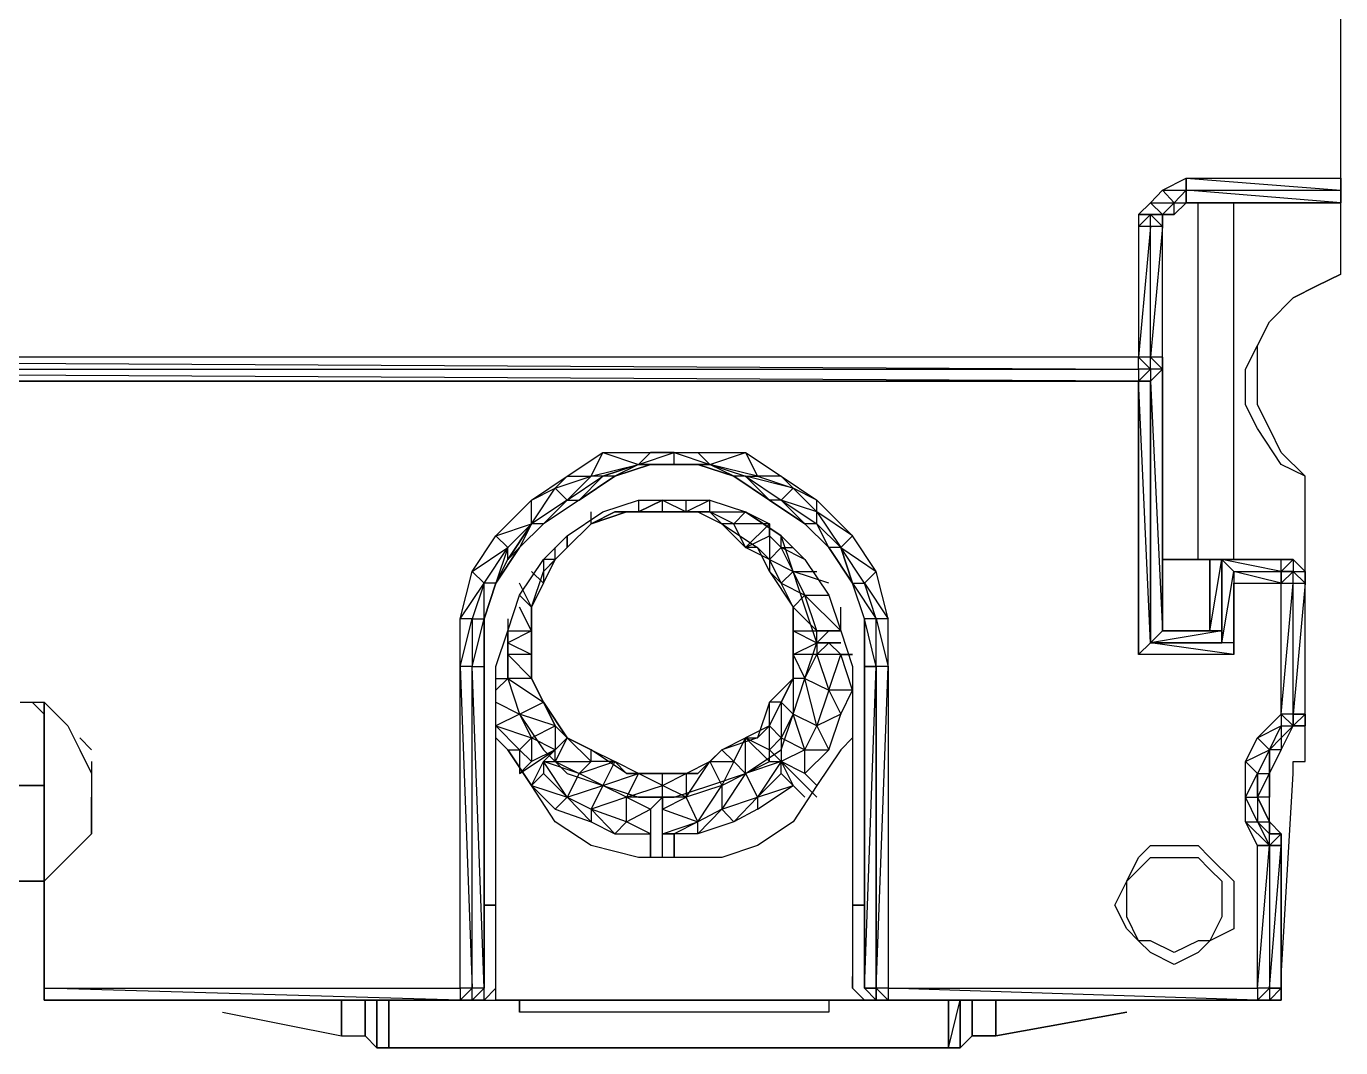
# Model space of a CAD drawing. Extents: x 0 to 106, y 0 to 161.
# Drawn here: x 71.15 to 105.41, y 0 to 26.62 of the extents above; entities that cross this region are included whole.
import ezdxf

# ---------------------------------------------------------------- set-up
doc = ezdxf.new("R2010")
doc.units = 0

# ---------------------------------------------------------------- blocks, each defined once
blk = doc.blocks.new('cvs-1')
at = {"flags": 128}
for points in [[(-24220.615, 27631.737), (-24220.615, 27634.234), (-24220.615, 27638.882), (-24220.615, 27639.192), (-24220.615, 27639.501), (-24220.615, 27639.811), (-24220.615, 27644.769), (-24220.615, 27645.079), (-24220.615, 27645.389), (-24220.615, 27645.699), (-24223.094, 27645.699), (-24223.094, 27645.389), (-24223.094, 27645.079), (-24223.094, 27644.769), (-24223.094, 27639.811), (-24223.094, 27639.501), (-24223.094, 27639.192), (-24223.094, 27638.882), (-24323.543, 27638.882), (-24323.543, 27639.501)], [(-24224.643, 27634.234), (-24220.615, 27634.234), (-24220.615, 27638.882)], [(-24225.263, 27633.924), (-24224.643, 27634.234)], [(-24224.643, 27634.234), (-24220.615, 27633.924)], [(-24221.544, 27623.99), (-24221.544, 27623.68), (-24221.544, 27626.469), (-24222.164, 27626.779), (-24222.784, 27627.709), (-24223.094, 27628.328), (-24223.094, 27629.258), (-24222.784, 27629.878), (-24222.474, 27630.497), (-24221.854, 27631.117), (-24221.235, 27631.427), (-24220.615, 27631.737), (-24220.615, 27634.234)], [(-24225.263, 27633.924), (-24225.573, 27633.596), (-24225.883, 27633.286), (-24225.883, 27632.976), (-24225.883, 27629.568), (-24285.102, 27629.568), (-24225.883, 27629.258), (-24225.883, 27629.568)], [(-24224.643, 27633.596), (-24224.643, 27633.924), (-24220.615, 27633.924)], [(-24224.643, 27633.596), (-24220.925, 27633.596), (-24220.615, 27633.596), (-24220.925, 27633.596), (-24220.615, 27633.596), (-24220.615, 27633.924), (-24220.615, 27633.596), (-24220.615, 27633.924)], [(-24225.263, 27632.976), (-24225.263, 27633.286), (-24225.573, 27633.596), (-24224.953, 27633.596), (-24225.263, 27633.286), (-24224.953, 27633.596)], [(-24225.263, 27632.976), (-24225.263, 27633.286), (-24224.953, 27633.286), (-24224.643, 27633.596)], [(-24221.544, 27623.68), (-24221.544, 27623.99), (-24221.854, 27624.3), (-24222.164, 27624.3), (-24224.023, 27624.3), (-24224.023, 27622.441), (-24225.263, 27622.441), (-24225.263, 27624.3), (-24224.023, 27624.3), (-24225.263, 27624.3), (-24225.263, 27632.976), (-24225.263, 27633.286), (-24224.953, 27633.596)], [(-24224.953, 27633.286), (-24224.643, 27633.596)], [(-24224.333, 27624.3), (-24224.333, 27633.596)], [(-24223.404, 27624.3), (-24223.404, 27633.596)], [(-24225.263, 27629.568), (-24225.573, 27629.568), (-24225.263, 27629.258), (-24225.263, 27629.568), (-24225.263, 27629.258), (-24225.263, 27629.568), (-24225.263, 27622.441), (-24225.263, 27629.568), (-24225.263, 27632.976), (-24225.573, 27632.976), (-24225.883, 27632.976), (-24225.573, 27633.286)], [(-24225.573, 27632.976), (-24225.573, 27633.286)], [(-24225.263, 27629.568), (-24225.263, 27632.976), (-24225.573, 27629.568), (-24225.573, 27632.976), (-24225.883, 27629.568), (-24225.573, 27629.258), (-24225.883, 27629.258)], [(-24222.164, 27617.155), (-24222.474, 27617.465), (-24222.474, 27618.103), (-24222.474, 27618.723), (-24222.164, 27619.342), (-24221.854, 27619.962), (-24221.544, 27619.962), (-24221.544, 27620.272), (-24221.544, 27623.68), (-24221.544, 27626.469), (-24222.164, 27626.779), (-24222.784, 27627.709), (-24223.094, 27628.328), (-24223.094, 27629.258), (-24222.784, 27629.878), (-24222.474, 27630.497), (-24221.854, 27631.117), (-24221.235, 27631.427), (-24220.615, 27631.737)], [(-24222.164, 27613.437), (-24222.164, 27615.916), (-24222.164, 27613.437), (-24221.854, 27618.723), (-24221.854, 27619.032), (-24221.544, 27619.032), (-24221.544, 27624.61), (-24221.544, 27626.469), (-24222.164, 27627.089), (-24222.474, 27627.709), (-24222.784, 27628.328), (-24222.784, 27629.258), (-24222.784, 27629.878), (-24222.474, 27630.497), (-24221.854, 27631.117)], [(-24222.164, 27613.437), (-24222.164, 27613.127), (-24222.164, 27613.437), (-24222.164, 27613.127), (-24222.164, 27613.437), (-24221.854, 27618.723), (-24221.854, 27619.032), (-24221.544, 27619.032), (-24221.544, 27624.61), (-24221.544, 27626.469), (-24222.164, 27627.089), (-24222.474, 27627.709), (-24222.784, 27628.328), (-24222.784, 27629.258), (-24222.784, 27629.878), (-24222.474, 27630.497), (-24221.854, 27631.117)], [(-24223.404, 27621.821), (-24225.883, 27621.821), (-24225.883, 27628.948), (-24285.102, 27628.948)], [(-24285.102, 27628.948), (-24225.883, 27628.948)], [(-24255.028, 27620.582), (-24254.408, 27620.582), (-24253.788, 27619.962), (-24253.478, 27619.342), (-24253.169, 27618.723), (-24253.169, 27617.793), (-24253.169, 27617.155), (-24253.788, 27616.535), (-24254.408, 27615.916), (-24254.408, 27613.127), (-24243.563, 27613.127), (-24243.563, 27621.511), (-24243.563, 27622.751), (-24243.253, 27623.99), (-24242.633, 27624.92), (-24241.704, 27625.849), (-24240.774, 27626.469), (-24239.845, 27627.089), (-24238.605, 27627.089), (-24237.366, 27627.089), (-24236.126, 27627.089), (-24235.197, 27626.469), (-24234.267, 27625.849)], [(-24241.084, 27626.159), (-24240.154, 27626.469), (-24240.774, 27625.849), (-24239.845, 27626.469), (-24240.464, 27625.849), (-24239.535, 27626.469), (-24239.845, 27626.469), (-24240.154, 27626.469), (-24239.845, 27627.089), (-24238.915, 27626.779)], [(-24238.915, 27626.779), (-24237.985, 27626.779), (-24238.605, 27626.779), (-24237.366, 27626.779), (-24237.985, 27626.779), (-24237.985, 27627.089), (-24237.366, 27627.089), (-24237.056, 27626.779)], [(-24237.985, 27627.089), (-24237.056, 27626.779), (-24237.985, 27626.779), (-24237.056, 27626.779), (-24237.366, 27626.779), (-24236.436, 27626.469), (-24237.056, 27626.779), (-24236.126, 27627.089), (-24235.816, 27626.469)], [(-24242.943, 27622.751), (-24242.633, 27623.68), (-24242.323, 27624.3), (-24242.323, 27624.61), (-24241.704, 27625.23), (-24241.704, 27625.849), (-24241.084, 27626.159), (-24240.774, 27625.849), (-24240.464, 27625.849), (-24241.394, 27625.23), (-24240.774, 27625.849), (-24241.704, 27625.23), (-24241.084, 27626.159), (-24240.774, 27626.469), (-24240.154, 27626.469), (-24238.915, 27626.779), (-24239.845, 27626.469), (-24238.915, 27626.779), (-24239.535, 27626.469), (-24238.605, 27626.779), (-24238.915, 27626.779)], [(-24232.718, 27612.817), (-24232.408, 27612.817), (-24232.718, 27613.127), (-24232.718, 27612.817), (-24232.408, 27612.817), (-24232.718, 27612.817), (-24233.028, 27613.127), (-24232.718, 27613.127), (-24232.718, 27621.511), (-24232.718, 27613.127), (-24233.028, 27613.127), (-24233.028, 27621.511), (-24233.028, 27622.751), (-24233.337, 27623.68), (-24233.957, 27624.61), (-24234.577, 27625.23), (-24235.506, 27625.849), (-24236.436, 27626.469), (-24237.366, 27626.779), (-24238.605, 27626.779), (-24239.535, 27626.469), (-24240.464, 27625.849), (-24241.394, 27625.23), (-24242.014, 27624.61), (-24242.633, 27623.68), (-24242.943, 27622.751), (-24242.943, 27621.511), (-24242.943, 27613.127), (-24242.943, 27615.296)], [(-24242.633, 27613.127), (-24242.633, 27613.437), (-24242.633, 27615.296), (-24242.633, 27621.511), (-24242.323, 27622.441), (-24242.014, 27623.371), (-24241.394, 27624.3), (-24240.774, 27624.92), (-24239.845, 27625.54), (-24238.915, 27625.849), (-24237.985, 27625.849), (-24237.056, 27625.849), (-24236.126, 27625.54), (-24235.197, 27624.92), (-24234.577, 27624.3), (-24233.957, 27623.371), (-24233.647, 27622.441), (-24233.337, 27621.511), (-24233.337, 27615.296), (-24233.337, 27613.437)], [(-24242.633, 27615.296), (-24242.633, 27621.511), (-24242.323, 27622.441), (-24242.014, 27623.371), (-24241.394, 27624.3), (-24240.774, 27624.92), (-24239.845, 27625.54), (-24238.915, 27625.849), (-24237.985, 27625.849), (-24237.056, 27625.849), (-24236.126, 27625.54), (-24235.197, 27624.92), (-24234.577, 27624.3), (-24233.957, 27623.371), (-24233.647, 27622.441), (-24233.337, 27621.511), (-24233.337, 27615.296), (-24233.028, 27615.296), (-24233.337, 27615.296), (-24233.337, 27613.437), (-24233.337, 27613.127), (-24233.028, 27612.817), (-24232.718, 27612.817), (-24233.028, 27612.817)], [(-24242.323, 27622.751), (-24242.323, 27622.131), (-24242.323, 27621.201), (-24242.014, 27620.272), (-24241.394, 27619.342), (-24240.774, 27618.723), (-24239.845, 27618.413), (-24238.915, 27618.103), (-24237.985, 27618.103), (-24237.056, 27618.413), (-24236.126, 27618.723), (-24235.197, 27619.342), (-24234.887, 27620.272), (-24234.577, 27621.201), (-24234.267, 27622.131), (-24234.577, 27623.061), (-24234.887, 27623.99), (-24235.197, 27624.92), (-24236.126, 27625.54), (-24235.506, 27625.23), (-24236.436, 27625.23)], [(-24241.704, 27623.061), (-24241.704, 27622.441), (-24241.704, 27622.131), (-24241.704, 27623.061), (-24241.394, 27623.99), (-24240.774, 27624.61), (-24240.154, 27625.23), (-24239.225, 27625.54), (-24238.295, 27625.54), (-24237.366, 27625.54), (-24236.746, 27625.23), (-24235.816, 27624.61), (-24235.506, 27623.99), (-24234.887, 27623.061), (-24234.887, 27622.131), (-24234.887, 27621.201), (-24235.506, 27620.582), (-24235.816, 27619.652), (-24236.746, 27619.342), (-24237.366, 27618.723), (-24238.295, 27618.723), (-24239.225, 27618.723), (-24240.154, 27619.342), (-24240.774, 27619.652), (-24241.394, 27620.582), (-24241.704, 27621.201)], [(-24238.915, 27625.849), (-24238.915, 27625.54), (-24239.225, 27625.54), (-24238.295, 27625.54), (-24238.915, 27625.54), (-24239.535, 27625.54), (-24239.225, 27625.54), (-24240.154, 27625.23), (-24240.154, 27625.54)], [(-24238.295, 27625.54), (-24238.295, 27625.849), (-24237.675, 27625.54), (-24237.675, 27625.849)], [(-24232.408, 27621.511), (-24232.408, 27622.751), (-24232.718, 27623.99), (-24233.337, 27624.92), (-24234.267, 27625.849)], [(-24243.563, 27621.511), (-24243.253, 27622.751), (-24243.253, 27621.511), (-24242.943, 27622.751), (-24242.943, 27621.511), (-24242.943, 27622.751), (-24242.633, 27623.68), (-24242.943, 27623.68), (-24242.323, 27624.61), (-24242.633, 27624.92), (-24241.704, 27625.23), (-24242.323, 27624.3)], [(-24243.253, 27622.751), (-24242.943, 27622.751), (-24242.943, 27623.68), (-24243.253, 27623.99), (-24242.323, 27624.61), (-24242.633, 27623.68), (-24242.014, 27624.61), (-24242.323, 27624.3), (-24241.704, 27625.23), (-24242.014, 27624.61), (-24241.394, 27625.23), (-24241.704, 27625.23)], [(-24236.746, 27625.23), (-24235.816, 27624.61), (-24236.126, 27624.61), (-24235.506, 27625.23)], [(-24241.084, 27624.3), (-24240.774, 27624.61), (-24240.774, 27624.92), (-24240.774, 27624.61), (-24240.774, 27624.92)], [(-24235.506, 27624.3), (-24235.197, 27624.61), (-24235.506, 27624.92)], [(-24234.887, 27621.821), (-24234.887, 27622.441), (-24234.267, 27622.131), (-24234.267, 27622.441), (-24234.577, 27623.371), (-24234.887, 27623.99), (-24235.197, 27624.61), (-24235.197, 27624.92)], [(-24241.084, 27624.3), (-24241.084, 27624.61)], [(-24234.577, 27624.3), (-24235.197, 27624.61), (-24234.887, 27624.61)], [(-24233.647, 27624.61), (-24232.718, 27623.99), (-24233.028, 27623.68)], [(-24241.704, 27623.061), (-24241.394, 27623.99), (-24241.394, 27623.68), (-24241.084, 27624.3), (-24241.394, 27624.3), (-24241.394, 27623.68), (-24241.704, 27623.99)], [(-24225.263, 27622.441), (-24224.023, 27622.441), (-24223.714, 27624.3), (-24223.714, 27622.441), (-24223.714, 27624.3), (-24223.714, 27622.131), (-24223.404, 27623.99), (-24223.404, 27622.131), (-24223.404, 27623.68), (-24223.404, 27621.821), (-24225.573, 27622.131)], [(-24223.714, 27624.3), (-24222.164, 27624.3), (-24221.854, 27624.3), (-24222.164, 27623.99), (-24222.164, 27623.68), (-24222.164, 27623.99), (-24222.164, 27624.3)], [(-24233.957, 27623.68), (-24234.887, 27623.99), (-24234.267, 27623.99)], [(-24221.854, 27623.68), (-24221.544, 27623.68), (-24221.854, 27623.99)], [(-24241.704, 27623.061), (-24242.014, 27623.68)], [(-24232.408, 27613.127), (-24222.784, 27613.127), (-24222.784, 27616.845), (-24223.094, 27617.465), (-24223.094, 27618.103), (-24223.094, 27619.032), (-24222.784, 27619.652), (-24222.164, 27620.272), (-24222.164, 27623.68)], [(-24221.854, 27619.962), (-24221.854, 27620.272), (-24222.164, 27620.272), (-24221.854, 27623.68)], [(-24221.544, 27620.272), (-24221.544, 27623.68), (-24221.854, 27620.272), (-24221.854, 27623.68)], [(-24241.704, 27622.441), (-24241.704, 27623.061), (-24242.014, 27623.371)], [(-24234.267, 27621.821), (-24233.957, 27622.131), (-24234.267, 27622.131), (-24233.957, 27622.441), (-24234.267, 27622.441), (-24233.647, 27622.441), (-24234.577, 27623.371), (-24233.957, 27623.371)], [(-24242.633, 27620.892), (-24242.323, 27621.201), (-24242.323, 27621.821), (-24242.323, 27622.131), (-24242.323, 27622.441), (-24241.704, 27622.441), (-24242.014, 27623.061)], [(-24241.704, 27621.201), (-24241.704, 27621.821), (-24241.704, 27622.131), (-24241.704, 27623.061)], [(-24233.647, 27622.441), (-24233.647, 27623.061)], [(-24233.647, 27622.441), (-24233.647, 27622.751)], [(-24224.023, 27622.441), (-24223.714, 27622.441), (-24225.263, 27622.441), (-24225.573, 27622.131)], [(-24234.577, 27619.342), (-24234.267, 27619.962), (-24234.887, 27620.272), (-24234.577, 27621.201), (-24234.887, 27621.201), (-24234.887, 27621.821), (-24234.887, 27621.201), (-24234.887, 27622.131), (-24234.887, 27621.821), (-24234.577, 27621.201), (-24234.267, 27621.821), (-24234.887, 27621.821), (-24234.267, 27622.131), (-24234.267, 27621.821)], [(-24234.267, 27622.131), (-24233.647, 27622.131), (-24233.957, 27622.131), (-24233.647, 27621.821)], [(-24223.404, 27622.131), (-24225.573, 27622.131)], [(-24223.404, 27621.821), (-24223.404, 27622.131), (-24223.714, 27622.131), (-24225.573, 27622.131)], [(-24233.337, 27620.892), (-24233.647, 27621.821)], [(-24254.408, 27612.817), (-24243.563, 27612.817), (-24254.408, 27613.127), (-24254.408, 27612.817), (-24243.563, 27612.817), (-24243.253, 27612.817), (-24242.943, 27612.817), (-24242.943, 27613.127), (-24243.253, 27621.511), (-24242.943, 27621.511), (-24242.943, 27613.127)], [(-24242.633, 27621.201), (-24242.323, 27621.201), (-24242.014, 27620.272), (-24241.704, 27619.652), (-24241.704, 27619.032), (-24242.014, 27619.342), (-24242.014, 27618.723), (-24241.084, 27619.342)], [(-24234.577, 27618.723), (-24234.577, 27619.342), (-24234.887, 27620.272), (-24235.197, 27620.582), (-24234.887, 27621.201), (-24234.887, 27620.272), (-24235.197, 27619.652), (-24234.577, 27619.342), (-24235.197, 27619.032), (-24234.887, 27618.413), (-24235.197, 27618.723), (-24235.816, 27618.103), (-24234.887, 27618.413)], [(-24254.718, 27620.582), (-24254.408, 27620.272)], [(-24242.633, 27620.582), (-24242.014, 27620.272), (-24242.633, 27619.962)], [(-24241.084, 27619.962), (-24241.394, 27620.582), (-24240.774, 27619.652), (-24241.084, 27619.962), (-24240.774, 27619.652), (-24240.154, 27619.032), (-24240.154, 27619.342), (-24239.535, 27619.032), (-24239.845, 27618.413), (-24240.154, 27617.793)], [(-24254.098, 27620.272), (-24253.788, 27619.962)], [(-24223.094, 27618.103), (-24222.784, 27618.723), (-24223.094, 27619.032), (-24222.474, 27619.342), (-24222.784, 27619.652), (-24222.164, 27619.962)], [(-24222.474, 27619.342), (-24222.164, 27619.962)], [(-24222.474, 27619.342), (-24222.164, 27619.962)], [(-24222.164, 27619.962), (-24222.164, 27619.652), (-24222.164, 27619.342), (-24221.854, 27619.962), (-24222.164, 27619.652), (-24222.474, 27619.342)], [(-24253.478, 27619.652), (-24253.169, 27619.342)], [(-24236.436, 27619.032), (-24236.126, 27619.652)], [(-24236.126, 27618.723), (-24236.126, 27619.652), (-24235.506, 27619.032), (-24235.506, 27619.342)], [(-24253.169, 27619.032), (-24253.169, 27618.723)], [(-24253.169, 27619.032), (-24253.169, 27618.723), (-24253.169, 27617.793), (-24253.169, 27618.103)], [(-24242.323, 27619.342), (-24242.014, 27619.342), (-24242.014, 27619.032)], [(-24241.704, 27618.413), (-24241.394, 27619.032), (-24241.084, 27619.342), (-24241.704, 27619.032), (-24242.014, 27618.723)], [(-24233.647, 27619.342), (-24234.267, 27618.413), (-24234.887, 27617.465), (-24235.816, 27616.845), (-24236.746, 27616.535), (-24237.985, 27616.535), (-24238.915, 27616.535), (-24240.154, 27616.845), (-24241.084, 27617.465), (-24241.704, 27618.413)], [(-24233.647, 27619.342), (-24234.267, 27618.413), (-24234.887, 27617.465), (-24235.816, 27616.845), (-24236.746, 27616.535), (-24237.985, 27616.535), (-24238.915, 27616.535), (-24240.154, 27616.845), (-24241.084, 27617.465), (-24241.704, 27618.413)], [(-24241.084, 27619.032), (-24240.154, 27619.032), (-24240.464, 27618.723), (-24240.774, 27618.103)], [(-24240.774, 27618.103), (-24239.845, 27618.413), (-24240.464, 27618.723), (-24239.535, 27619.032), (-24240.154, 27619.032)], [(-24238.295, 27618.103), (-24238.295, 27618.413), (-24238.915, 27618.723), (-24238.295, 27618.723), (-24239.225, 27618.723), (-24238.915, 27618.723), (-24239.225, 27618.103), (-24239.845, 27618.413), (-24238.915, 27618.723), (-24239.535, 27619.032), (-24239.225, 27618.723), (-24240.154, 27619.342)], [(-24236.746, 27619.342), (-24236.436, 27619.032), (-24236.126, 27618.723), (-24235.816, 27618.103), (-24235.816, 27617.793), (-24236.436, 27617.465), (-24237.366, 27617.155), (-24237.985, 27617.155), (-24238.295, 27617.155), (-24237.366, 27617.465), (-24237.985, 27617.155)], [(-24237.675, 27618.723), (-24237.056, 27619.032), (-24237.366, 27618.723), (-24236.746, 27619.342), (-24237.056, 27619.032), (-24236.436, 27619.032), (-24236.746, 27618.413), (-24236.126, 27618.723), (-24236.746, 27617.793), (-24235.816, 27618.103), (-24236.436, 27617.465), (-24236.746, 27617.793), (-24237.366, 27617.465)], [(-24234.887, 27618.413), (-24235.197, 27618.723), (-24235.197, 27619.032), (-24235.816, 27618.103)], [(-24234.577, 27618.723), (-24235.197, 27619.032), (-24235.506, 27619.342), (-24234.267, 27618.103)], [(-24222.784, 27616.845), (-24222.474, 27616.845), (-24223.094, 27617.465), (-24222.784, 27617.465), (-24222.474, 27616.845), (-24222.474, 27617.155), (-24222.784, 27617.465), (-24222.474, 27617.465), (-24222.784, 27618.103), (-24222.784, 27618.723), (-24222.474, 27618.723), (-24222.474, 27619.342), (-24222.784, 27618.723), (-24222.784, 27618.103), (-24222.474, 27617.465)], [(-24221.854, 27618.723), (-24221.854, 27619.032), (-24221.544, 27619.032)], [(-24239.225, 27618.103), (-24238.295, 27618.413), (-24238.915, 27618.723)], [(-24238.295, 27618.413), (-24238.295, 27618.723)], [(-24222.474, 27617.465), (-24222.474, 27618.103), (-24222.784, 27618.103), (-24222.474, 27618.723)], [(-24241.704, 27618.413), (-24240.774, 27618.103), (-24241.084, 27617.793), (-24240.154, 27617.465), (-24239.535, 27617.155), (-24238.605, 27617.155), (-24239.225, 27617.465), (-24240.154, 27617.793)], [(-24241.704, 27618.413), (-24241.084, 27617.793)], [(-24235.816, 27617.793), (-24234.887, 27618.413)], [(-24253.169, 27618.103), (-24253.169, 27617.793)], [(-24238.295, 27617.155), (-24238.295, 27617.793), (-24237.366, 27617.465), (-24237.675, 27618.103)], [(-24238.295, 27616.535), (-24238.295, 27618.103)], [(-24222.474, 27617.465), (-24222.474, 27618.103)], [(-24253.169, 27617.465), (-24253.169, 27617.155), (-24253.169, 27617.793)], [(-24253.478, 27616.845), (-24253.788, 27616.535), (-24253.169, 27617.155), (-24253.169, 27617.465)], [(-24222.164, 27617.155), (-24222.474, 27617.465)], [(-24222.164, 27617.155), (-24222.164, 27616.845), (-24222.474, 27616.845), (-24222.164, 27616.845)], [(-24254.408, 27612.817), (-24254.408, 27613.127), (-24254.408, 27615.916), (-24253.788, 27616.535), (-24253.478, 27616.845)], [(-24222.784, 27613.127), (-24222.474, 27616.845), (-24222.474, 27613.127), (-24222.164, 27616.845), (-24222.164, 27613.127), (-24222.164, 27612.817)], [(-24222.784, 27612.817), (-24222.474, 27612.817), (-24222.164, 27612.817), (-24222.164, 27613.127), (-24222.164, 27616.845), (-24222.474, 27616.845)], [(-24242.943, 27612.817), (-24242.633, 27613.127), (-24242.633, 27613.437), (-24242.633, 27615.296)], [(-24222.474, 27613.127), (-24222.474, 27612.817), (-24222.784, 27612.817)], [(-24249.76, 27612.507), (-24246.661, 27611.887), (-24246.661, 27612.817)], [(-24249.76, 27612.507), (-24246.661, 27611.887), (-24246.042, 27611.887), (-24245.732, 27611.578), (-24245.422, 27611.578), (-24245.422, 27612.817)], [(-24246.661, 27612.817), (-24246.661, 27611.887), (-24246.042, 27611.887)], [(-24230.84, 27612.817), (-24230.84, 27611.578), (-24245.422, 27611.578), (-24230.84, 27611.578), (-24245.422, 27611.578), (-24245.422, 27612.817), (-24245.422, 27611.578), (-24245.732, 27611.578), (-24245.732, 27612.817), (-24245.732, 27611.578), (-24246.042, 27611.887), (-24246.042, 27612.817)], [(-24245.732, 27612.817), (-24245.732, 27611.578)], [(-24245.422, 27611.887), (-24245.422, 27611.578), (-24245.422, 27612.817)], [(-24233.957, 27612.817), (-24233.957, 27612.507), (-24242.014, 27612.507)], [(-24242.014, 27612.817), (-24242.014, 27612.507)], [(-24232.408, 27612.817), (-24222.784, 27612.817)], [(-24230.84, 27611.578), (-24230.53, 27612.817)], [(-24230.84, 27611.578), (-24230.84, 27611.887)], [(-24243.253, 27611.578), (-24245.422, 27611.578), (-24230.84, 27611.578)]]:
    blk.add_lwpolyline(points, dxfattribs=at)
for points in [[(-24224.643, 27633.924), (-24224.643, 27634.234), (-24224.643, 27633.924), (-24224.643, 27633.596)], [(-24220.615, 27634.234), (-24220.615, 27633.924)], [(-24225.263, 27633.924), (-24224.643, 27633.924), (-24224.953, 27633.596), (-24224.643, 27633.596), (-24224.953, 27633.286), (-24224.953, 27633.596)], [(-24224.643, 27633.924), (-24220.615, 27633.924), (-24220.615, 27633.596), (-24224.643, 27633.924)], [(-24220.615, 27633.596), (-24220.925, 27633.596), (-24224.643, 27633.596)], [(-24220.925, 27633.596), (-24224.643, 27633.596)], [(-24225.883, 27633.286), (-24225.263, 27633.286), (-24225.573, 27633.286)], [(-24225.263, 27632.976), (-24225.573, 27633.286)], [(-24225.263, 27633.286), (-24225.263, 27632.976), (-24225.263, 27633.286)], [(-24224.953, 27633.286), (-24225.263, 27633.286), (-24224.953, 27633.286)], [(-24220.615, 27631.737), (-24221.235, 27631.427), (-24221.854, 27631.117), (-24221.235, 27631.427)], [(-24225.573, 27629.568), (-24225.883, 27629.568), (-24225.573, 27629.258)], [(-24225.263, 27629.568), (-24225.263, 27629.258)], [(-24225.883, 27629.258), (-24225.883, 27628.948), (-24285.102, 27629.258)], [(-24225.883, 27628.948), (-24285.102, 27628.948)], [(-24225.883, 27628.948), (-24225.573, 27628.948), (-24225.573, 27622.131), (-24225.573, 27628.948), (-24225.263, 27622.441), (-24225.263, 27629.258), (-24225.573, 27628.948)], [(-24225.573, 27628.948), (-24225.883, 27628.948), (-24225.573, 27629.258), (-24225.573, 27628.948)], [(-24225.883, 27621.821), (-24225.573, 27622.131), (-24225.883, 27628.948)], [(-24225.573, 27629.258), (-24225.573, 27628.948), (-24225.263, 27629.258), (-24225.573, 27629.258)], [(-24238.605, 27627.089), (-24238.915, 27626.779), (-24237.985, 27627.089)], [(-24237.056, 27626.779), (-24236.126, 27626.469), (-24236.436, 27626.469), (-24235.506, 27625.849), (-24236.126, 27626.469), (-24235.816, 27626.469)], [(-24236.126, 27626.469), (-24235.197, 27625.849), (-24235.506, 27625.849), (-24234.577, 27625.23), (-24235.197, 27625.849), (-24234.887, 27626.159)], [(-24235.816, 27626.469), (-24234.887, 27626.159), (-24235.197, 27626.469)], [(-24234.887, 27626.159), (-24234.267, 27625.54), (-24234.267, 27625.849)], [(-24239.535, 27625.54), (-24240.154, 27625.23), (-24239.535, 27625.54)], [(-24238.295, 27625.849), (-24238.915, 27625.54)], [(-24238.295, 27625.54), (-24237.366, 27625.54), (-24237.675, 27625.54), (-24238.295, 27625.54)], [(-24237.675, 27625.54), (-24237.056, 27625.54), (-24237.056, 27625.849), (-24237.675, 27625.54)], [(-24237.056, 27625.54), (-24237.366, 27625.54), (-24236.746, 27625.23)], [(-24236.126, 27625.54), (-24236.436, 27625.23), (-24236.746, 27625.23), (-24236.126, 27624.61), (-24236.436, 27625.23), (-24237.056, 27625.54)], [(-24235.197, 27625.849), (-24234.267, 27625.23), (-24234.577, 27625.23), (-24233.957, 27624.61), (-24234.267, 27625.23), (-24234.267, 27625.54)], [(-24233.647, 27624.61), (-24233.337, 27624.92), (-24234.267, 27625.54), (-24233.647, 27624.61), (-24234.267, 27625.23), (-24233.647, 27624.61), (-24233.957, 27624.61), (-24233.337, 27623.68)], [(-24240.774, 27624.61), (-24240.154, 27625.23)], [(-24235.506, 27625.23), (-24235.506, 27624.92), (-24235.506, 27624.3), (-24235.506, 27623.99), (-24235.816, 27624.61), (-24235.506, 27624.3), (-24236.126, 27624.61), (-24235.506, 27624.92)], [(-24235.506, 27625.23), (-24235.506, 27624.92)], [(-24241.084, 27624.3), (-24241.394, 27623.99), (-24240.774, 27624.61)], [(-24233.647, 27624.61), (-24233.337, 27623.68), (-24233.028, 27623.68)], [(-24235.506, 27624.3), (-24234.887, 27623.99), (-24235.197, 27623.68), (-24235.506, 27624.3)], [(-24224.023, 27624.3), (-24222.164, 27624.3), (-24224.023, 27624.3), (-24223.714, 27624.3), (-24222.164, 27624.3), (-24224.023, 27624.3)], [(-24224.023, 27622.441), (-24224.023, 27624.3), (-24224.023, 27622.441)], [(-24223.714, 27624.3), (-24223.404, 27623.99), (-24222.164, 27623.99), (-24223.714, 27624.3)], [(-24221.854, 27624.3), (-24221.854, 27623.99), (-24221.544, 27623.99)], [(-24235.197, 27623.68), (-24235.506, 27623.99), (-24234.887, 27623.061)], [(-24223.404, 27623.68), (-24222.164, 27623.68), (-24223.404, 27623.99)], [(-24222.164, 27623.68), (-24221.854, 27623.68), (-24221.854, 27623.99)], [(-24222.164, 27623.99), (-24221.854, 27623.99)], [(-24221.854, 27623.99), (-24221.544, 27623.68)], [(-24243.253, 27622.751), (-24243.563, 27622.751), (-24242.943, 27623.68), (-24243.253, 27622.751)], [(-24241.394, 27623.68), (-24241.704, 27623.061)], [(-24234.887, 27623.061), (-24235.197, 27623.68), (-24234.577, 27623.371), (-24234.887, 27623.061)], [(-24233.028, 27622.751), (-24233.337, 27623.68), (-24232.718, 27622.751)], [(-24233.028, 27623.68), (-24232.408, 27622.751), (-24232.718, 27622.751)], [(-24234.887, 27622.441), (-24234.267, 27622.441), (-24234.887, 27623.061), (-24234.887, 27622.131), (-24234.887, 27622.441), (-24234.887, 27623.061)], [(-24242.323, 27622.131), (-24241.704, 27621.821), (-24242.323, 27621.821), (-24241.704, 27621.201), (-24242.323, 27621.201), (-24241.394, 27620.582), (-24241.084, 27619.962), (-24241.084, 27619.342), (-24241.704, 27619.652), (-24241.084, 27619.962), (-24242.014, 27620.272), (-24241.394, 27620.582), (-24241.704, 27621.201), (-24241.704, 27621.821), (-24241.704, 27622.441)], [(-24233.647, 27622.441), (-24233.957, 27622.441)], [(-24233.028, 27622.751), (-24233.028, 27621.511), (-24232.718, 27621.511), (-24233.028, 27622.751)], [(-24232.718, 27621.511), (-24232.718, 27622.751), (-24232.408, 27621.511)], [(-24225.573, 27622.131), (-24223.714, 27622.131), (-24223.714, 27622.441)], [(-24225.263, 27622.441), (-24224.023, 27622.441)], [(-24241.704, 27622.131), (-24241.704, 27621.201)], [(-24234.267, 27621.821), (-24233.957, 27620.892), (-24233.647, 27621.821)], [(-24233.337, 27621.821), (-24233.647, 27621.821)], [(-24243.563, 27621.511), (-24243.253, 27613.127), (-24243.253, 27621.511)], [(-24242.943, 27621.511), (-24242.943, 27613.127)], [(-24232.718, 27621.511), (-24233.028, 27621.511), (-24233.028, 27613.127)], [(-24232.718, 27613.127), (-24232.408, 27621.511), (-24232.408, 27613.127), (-24232.718, 27613.127)], [(-24241.704, 27621.201), (-24241.394, 27620.582)], [(-24235.506, 27619.962), (-24235.197, 27620.582), (-24235.506, 27620.582), (-24234.887, 27621.201), (-24235.197, 27620.582), (-24235.197, 27619.652), (-24235.197, 27619.032), (-24235.506, 27619.342), (-24235.197, 27619.652)], [(-24234.577, 27621.201), (-24233.957, 27620.892), (-24234.267, 27619.962)], [(-24233.957, 27620.892), (-24233.647, 27620.272), (-24233.337, 27620.892)], [(-24254.408, 27612.817), (-24254.408, 27620.582)], [(-24235.816, 27619.652), (-24235.506, 27619.962), (-24235.506, 27620.582)], [(-24234.267, 27619.962), (-24233.957, 27619.342), (-24233.647, 27620.272)], [(-24222.164, 27620.272), (-24222.164, 27619.962), (-24221.854, 27619.962)], [(-24221.544, 27620.272), (-24221.854, 27620.272), (-24221.854, 27619.962), (-24221.854, 27620.272)], [(-24221.544, 27619.962), (-24221.854, 27619.962), (-24221.544, 27620.272), (-24221.544, 27619.962)], [(-24221.544, 27620.272), (-24221.544, 27619.962)], [(-24242.633, 27619.962), (-24241.704, 27619.652), (-24242.014, 27619.342)], [(-24236.126, 27619.652), (-24235.506, 27619.342), (-24235.506, 27619.962), (-24236.126, 27619.652)], [(-24222.164, 27619.652), (-24221.854, 27619.962)], [(-24221.854, 27619.962), (-24221.544, 27619.962)], [(-24242.633, 27619.652), (-24242.323, 27619.342), (-24241.704, 27618.413), (-24242.323, 27619.342)], [(-24241.084, 27619.342), (-24240.774, 27619.652), (-24241.084, 27619.032)], [(-24240.154, 27619.342), (-24240.774, 27619.652), (-24240.154, 27619.342)], [(-24236.126, 27619.652), (-24235.816, 27619.652), (-24236.746, 27619.342)], [(-24233.647, 27619.342), (-24233.337, 27619.652)], [(-24241.394, 27618.723), (-24240.774, 27618.103), (-24241.394, 27619.032), (-24241.394, 27618.723), (-24241.704, 27618.413)], [(-24241.394, 27619.032), (-24241.084, 27619.032), (-24240.464, 27618.723), (-24241.394, 27619.032)], [(-24237.675, 27618.103), (-24237.056, 27619.032), (-24236.746, 27618.413), (-24237.675, 27618.103)], [(-24236.126, 27618.723), (-24235.506, 27619.032), (-24235.197, 27619.032), (-24236.126, 27618.723)], [(-24234.577, 27619.342), (-24233.957, 27619.342), (-24234.577, 27618.723)], [(-24222.474, 27619.342), (-24222.474, 27618.723), (-24222.164, 27619.342)], [(-24237.675, 27618.723), (-24237.366, 27618.723), (-24238.295, 27618.723)], [(-24238.295, 27618.413), (-24237.675, 27618.723), (-24237.675, 27618.103)], [(-24234.577, 27618.723), (-24234.267, 27618.413)], [(-24222.474, 27618.723), (-24222.474, 27618.103)], [(-24256.887, 27618.413), (-24254.408, 27618.413)], [(-24237.366, 27617.465), (-24236.746, 27618.413), (-24236.746, 27617.793), (-24237.366, 27617.155)], [(-24234.887, 27618.413), (-24234.577, 27618.103)], [(-24240.774, 27618.103), (-24240.154, 27617.793), (-24240.154, 27617.465)], [(-24240.154, 27617.793), (-24239.535, 27617.155), (-24239.225, 27617.465), (-24239.225, 27618.103)], [(-24239.225, 27618.103), (-24238.605, 27617.793), (-24238.295, 27618.103)], [(-24237.675, 27618.103), (-24238.295, 27618.103), (-24238.295, 27617.793)], [(-24223.094, 27618.103), (-24222.784, 27618.103), (-24222.784, 27617.465), (-24223.094, 27618.103)], [(-24239.225, 27617.465), (-24238.605, 27617.793), (-24238.605, 27617.155)], [(-24222.474, 27617.465), (-24222.474, 27617.155)], [(-24238.605, 27617.155), (-24238.605, 27616.535)], [(-24237.985, 27617.155), (-24238.295, 27617.155), (-24237.985, 27617.155), (-24237.985, 27616.535)], [(-24222.164, 27617.155), (-24222.474, 27616.845), (-24222.164, 27617.155), (-24222.474, 27617.155)], [(-24222.164, 27617.155), (-24222.164, 27616.845)], [(-24222.164, 27617.155), (-24222.164, 27616.845)], [(-24225.883, 27614.366), (-24226.192, 27614.676), (-24226.502, 27615.296), (-24226.192, 27615.916), (-24225.883, 27616.535), (-24225.573, 27616.845), (-24224.953, 27616.845), (-24224.333, 27616.845), (-24224.023, 27616.535), (-24223.404, 27615.916), (-24223.404, 27615.296), (-24223.404, 27614.676), (-24224.023, 27614.366), (-24224.333, 27614.056), (-24224.953, 27613.747), (-24225.573, 27614.056)], [(-24226.502, 27615.296), (-24226.192, 27615.916), (-24225.883, 27616.535), (-24225.573, 27616.845), (-24224.953, 27616.845), (-24224.333, 27616.845), (-24224.023, 27616.535), (-24223.404, 27615.916), (-24223.404, 27615.296), (-24223.404, 27614.676), (-24224.023, 27614.366), (-24224.333, 27614.056), (-24224.953, 27613.747), (-24225.573, 27614.056), (-24225.883, 27614.366), (-24226.192, 27614.676)], [(-24222.784, 27616.845), (-24222.474, 27616.845)], [(-24225.883, 27614.366), (-24226.192, 27614.986), (-24226.192, 27615.296), (-24226.192, 27615.916), (-24225.883, 27616.225), (-24225.573, 27616.535), (-24224.953, 27616.535), (-24224.333, 27616.535), (-24224.023, 27616.225), (-24223.714, 27615.916), (-24223.714, 27615.296), (-24223.714, 27614.986), (-24224.023, 27614.366), (-24224.333, 27614.366), (-24224.953, 27614.056), (-24225.573, 27614.366)], [(-24224.023, 27614.366), (-24224.333, 27614.366), (-24224.953, 27614.056), (-24225.573, 27614.366), (-24225.883, 27614.366), (-24226.192, 27614.986), (-24226.192, 27615.296), (-24226.192, 27615.916), (-24225.883, 27616.225), (-24225.573, 27616.535), (-24224.953, 27616.535), (-24224.333, 27616.535), (-24224.023, 27616.225), (-24223.714, 27615.916), (-24223.714, 27615.296), (-24223.714, 27614.986)], [(-24222.164, 27615.916), (-24222.164, 27616.535)], [(-24254.408, 27615.916), (-24256.887, 27615.916)], [(-24242.633, 27615.296), (-24242.943, 27615.296)], [(-24233.337, 27613.127), (-24233.337, 27613.437)], [(-24222.164, 27613.437), (-24222.164, 27613.127)], [(-24243.563, 27612.817), (-24243.253, 27612.817), (-24243.253, 27613.127), (-24243.563, 27612.817)], [(-24243.563, 27613.127), (-24243.563, 27612.817), (-24243.253, 27612.817), (-24242.943, 27613.127), (-24243.253, 27613.127)], [(-24243.253, 27612.817), (-24242.943, 27612.817), (-24242.943, 27613.127)], [(-24242.943, 27612.817), (-24242.633, 27612.817), (-24242.633, 27613.127)], [(-24233.337, 27613.127), (-24233.028, 27612.817), (-24233.337, 27613.127)], [(-24233.028, 27613.127), (-24232.718, 27612.817), (-24232.718, 27613.127), (-24233.028, 27613.127)], [(-24232.408, 27612.817), (-24232.718, 27613.127), (-24232.408, 27612.817)], [(-24222.784, 27612.817), (-24232.408, 27613.127), (-24232.408, 27612.817)], [(-24222.784, 27613.127), (-24222.784, 27612.817), (-24222.474, 27613.127)], [(-24222.784, 27612.817), (-24222.474, 27613.127), (-24222.784, 27612.817)], [(-24222.474, 27613.127), (-24222.164, 27613.127), (-24222.164, 27612.817), (-24222.474, 27612.817), (-24222.164, 27613.127)], [(-24254.408, 27612.817), (-24243.563, 27612.817), (-24254.408, 27612.817)], [(-24254.408, 27612.817), (-24243.563, 27612.817)], [(-24246.042, 27612.817), (-24246.042, 27611.887)], [(-24243.253, 27612.817), (-24243.563, 27612.817)], [(-24242.943, 27612.817), (-24243.253, 27612.817)], [(-24233.028, 27612.817), (-24242.633, 27612.817)], [(-24242.014, 27612.817), (-24242.014, 27612.507)], [(-24222.784, 27612.817), (-24232.408, 27612.817)], [(-24222.784, 27612.817), (-24232.408, 27612.817)], [(-24230.84, 27612.817), (-24230.84, 27611.578)], [(-24230.84, 27612.817), (-24230.84, 27611.887), (-24230.84, 27612.817)], [(-24229.601, 27611.887), (-24226.192, 27612.507), (-24229.601, 27611.887), (-24230.221, 27611.887), (-24230.53, 27611.578), (-24230.84, 27611.578), (-24230.53, 27611.578), (-24230.53, 27612.817), (-24230.53, 27611.578), (-24230.221, 27611.887), (-24230.221, 27612.817), (-24230.221, 27611.887), (-24229.601, 27611.887), (-24229.601, 27612.817)], [(-24222.784, 27612.817), (-24222.474, 27612.817), (-24222.784, 27612.817)], [(-24230.84, 27611.578), (-24245.422, 27611.578)], [(-24245.422, 27611.578), (-24230.84, 27611.578)], [(-24230.84, 27611.578), (-24245.422, 27611.578)]]:
    blk.add_lwpolyline(points, close=True, dxfattribs=at)

msp = doc.modelspace()

# ---------------------------------------------------------------- block references
msp.add_blockref('cvs-1', (24326.022, -27611.578))

doc.saveas('drawing.dxf')
